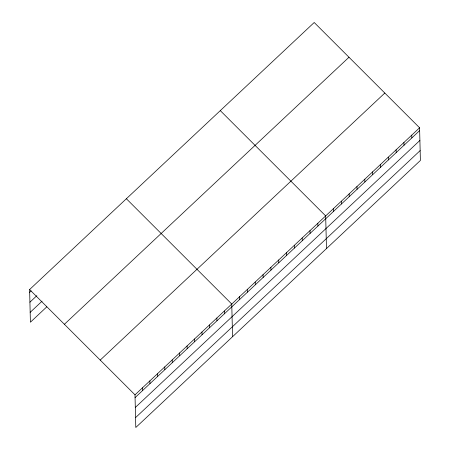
<?xml version="1.0" encoding="UTF-8"?>
<svg xmlns="http://www.w3.org/2000/svg" width="450" height="450" viewBox="0 0 450 450"><rect width="100%" height="100%" fill="white"/><g stroke="black" fill="none" stroke-linecap="round" stroke-linejoin="round"><path stroke-width="0.67" d="M29.61 289.541L314.207 22.5L419.591 127.789L420.39 160.459L135.793 427.5L134.994 394.836L29.61 289.541L30.409 322.211L46.783 306.844M29.677 292.326L31.162 290.925M29.919 302.186L36.866 295.667M30.167 312.345L42.075 301.174M64.384 324.287L348.986 57.246M100.215 360.09L384.817 93.043M134.994 394.836L419.591 127.789M135.062 397.614L419.664 130.573M135.304 407.475L419.901 140.434M135.551 417.639L420.154 150.593M220.292 110.627L325.676 215.916L326.475 248.58M126.371 198.748L231.756 304.043L232.554 336.707M411.767 135.135L411.834 137.914M403.942 142.481L404.01 145.26M396.113 149.822L396.18 152.601M388.288 157.168L388.356 159.947M380.464 164.509L380.531 167.287M372.634 171.855L372.701 174.634M364.809 179.196L364.877 181.98M356.979 186.542L357.047 189.321M349.155 193.882L349.223 196.667M341.331 201.229L341.398 204.007M333.501 208.569L333.568 211.354M317.846 223.262L317.919 226.041M310.022 230.602L310.089 233.381M302.197 237.949L302.265 240.727M294.368 245.289L294.435 248.068M286.543 252.636L286.611 255.414M278.719 259.976L278.786 262.761M270.889 267.322L270.956 270.101M263.064 274.663L263.132 277.447M255.234 282.009L255.302 284.788M247.41 289.35L247.477 292.134M239.586 296.696L239.653 299.475M224.314 311.023L224.381 313.802M216.872 318.009L216.939 320.788M209.424 324.99L209.492 327.774M201.982 331.976L202.05 334.755M194.541 338.963L194.608 341.741M187.099 345.943L187.166 348.728M179.651 352.929L179.719 355.708M172.209 359.916L172.277 362.694M164.768 366.896L164.835 369.681M157.32 373.882L157.393 376.661M149.878 380.869L149.946 383.647M142.436 387.849L142.504 390.634"/></g></svg>
